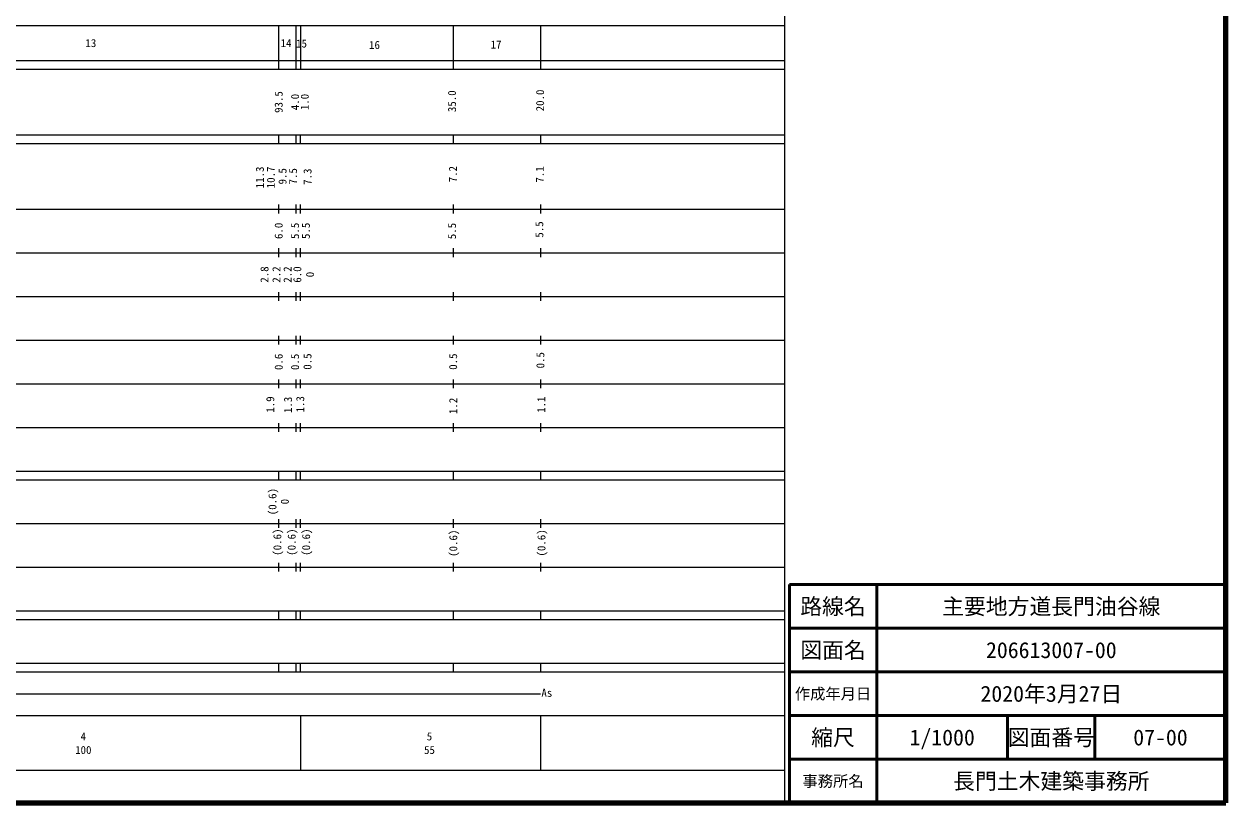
# Model space of a CAD drawing. Units: millimetres on the paper, enlarged 1000 times. Extents: x 40000 to 1265981, y 20000 to 380000.
# Drawn here: x 404714 to 680000, y 20000 to 198357 of the extents above; entities that cross this region are included whole.
import ezdxf
from ezdxf.enums import TextEntityAlignment as Align

# ---------------------------------------------------------------- set-up
doc = ezdxf.new("R2010")
doc.units = ezdxf.units.MM
doc.header["$LTSCALE"] = 1000
for name, color, linetype, lineweight in [('M-TTL', 2, 'Continuous', 140), ('M-TTL-BAND', 7, 'Continuous', 25), ('M-TTL-FRAM', 2, 'Continuous', 50), ('M-TTL-LINE', 7, 'Continuous', 50), ('M-TTL-TXT', 7, 'Continuous', 13)]:
    doc.layers.add(name, color=color, linetype=linetype, lineweight=lineweight)
doc.styles.add('ＭＳ ゴシック', font='')
doc.styles.get('ＭＳ ゴシック').set_extended_font_data('MS Gothic')

msp = doc.modelspace()

# ---------------------------------------------------------------- linework, layer by layer
at = {"layer": 'M-TTL'}
for p, q in [((680000, 20000), (680000, 380000)), ((40000, 20000), (680000, 20000))]:
    msp.add_line(p, q, dxfattribs=at)
at = {"layer": 'M-TTL-BAND'}
for p, q in [((579000, 20000), (579000, 370000)), ((68000, 198000), (579000, 198000)), ((463000, 198000), (463000, 188000)), ((467000, 198000), (467000, 190000)), ((468000, 198000), (468000, 188000)), ((503000, 198000), (503000, 190000)), ((523000, 198000), (523000, 190000)), ((40000, 190000), (579000, 190000)), ((467000, 190000), (467000, 188000)), ((503000, 190000), (503000, 188000)), ((523000, 190000), (523000, 188000)), ((40000, 188000), (579000, 188000)), ((40000, 173000), (579000, 173000)), ((40000, 171000), (579000, 171000)), ((463000, 173000), (463000, 171000)), ((467000, 173000), (467000, 171000)), ((468000, 171000), (468000, 173000)), ((503000, 173000), (503000, 171000)), ((523000, 173000), (523000, 171000)), ((463000, 157000), (463000, 155000)), ((467000, 157000), (467000, 156000)), ((468000, 155000), (468000, 157000)), ((503000, 157000), (503000, 156000)), ((523000, 157000), (523000, 156000)), ((40000, 156000), (579000, 156000)), ((467000, 156000), (467000, 155000)), ((503000, 156000), (503000, 155000)), ((523000, 156000), (523000, 155000)), ((46000, 146000), (579000, 146000)), ((463000, 147000), (463000, 145000)), ((467000, 147000), (467000, 146000)), ((467000, 146000), (467000, 145000)), ((468000, 145000), (468000, 147000)), ((503000, 147000), (503000, 146000)), ((503000, 146000), (503000, 145000)), ((523000, 147000), (523000, 146000)), ((523000, 146000), (523000, 145000)), ((52000, 136000), (579000, 136000)), ((463000, 137000), (463000, 135000)), ((467000, 137000), (467000, 136000)), ((467000, 136000), (467000, 135000)), ((468000, 135000), (468000, 137000)), ((503000, 137000), (503000, 136000)), ((503000, 136000), (503000, 135000)), ((523000, 137000), (523000, 136000)), ((523000, 136000), (523000, 135000)), ((463000, 127000), (463000, 125000)), ((467000, 127000), (467000, 126000)), ((468000, 125000), (468000, 127000)), ((503000, 127000), (503000, 126000)), ((523000, 127000), (523000, 126000)), ((46000, 126000), (579000, 126000)), ((467000, 126000), (467000, 125000)), ((503000, 126000), (503000, 125000)), ((523000, 126000), (523000, 125000)), ((52000, 116000), (579000, 116000)), ((463000, 117000), (463000, 115000)), ((467000, 117000), (467000, 116000)), ((467000, 116000), (467000, 115000)), ((468000, 115000), (468000, 117000)), ((503000, 117000), (503000, 116000)), ((503000, 116000), (503000, 115000)), ((523000, 117000), (523000, 116000)), ((523000, 116000), (523000, 115000)), ((46000, 106000), (579000, 106000)), ((463000, 107000), (463000, 105000)), ((467000, 107000), (467000, 106000)), ((467000, 106000), (467000, 105000)), ((468000, 105000), (468000, 107000)), ((503000, 107000), (503000, 106000)), ((503000, 106000), (503000, 105000)), ((523000, 107000), (523000, 106000)), ((523000, 106000), (523000, 105000)), ((40000, 96000), (579000, 96000)), ((40000, 94000), (579000, 94000)), ((463000, 96000), (463000, 94000)), ((467000, 96000), (467000, 94000)), ((468000, 94000), (468000, 96000)), ((503000, 96000), (503000, 94000)), ((523000, 96000), (523000, 94000)), ((49000, 84000), (579000, 84000)), ((463000, 85000), (463000, 83000)), ((467000, 85000), (467000, 84000)), ((467000, 84000), (467000, 83000)), ((468000, 83000), (468000, 85000)), ((503000, 85000), (503000, 84000)), ((503000, 84000), (503000, 83000)), ((523000, 85000), (523000, 84000)), ((523000, 84000), (523000, 83000)), ((463000, 75000), (463000, 73000)), ((467000, 75000), (467000, 74000)), ((468000, 73000), (468000, 75000)), ((503000, 75000), (503000, 74000)), ((523000, 75000), (523000, 74000)), ((40000, 74000), (579000, 74000)), ((467000, 74000), (467000, 73000)), ((503000, 74000), (503000, 73000)), ((523000, 74000), (523000, 73000)), ((40000, 64000), (579000, 64000)), ((463000, 64000), (463000, 62000)), ((467000, 64000), (467000, 62000)), ((468000, 62000), (468000, 64000)), ((503000, 64000), (503000, 62000)), ((523000, 64000), (523000, 62000)), ((40000, 62000), (579000, 62000)), ((40000, 52000), (579000, 52000)), ((40000, 50000), (579000, 50000)), ((463000, 52000), (463000, 50000)), ((467000, 52000), (467000, 50000)), ((468000, 50000), (468000, 52000)), ((503000, 52000), (503000, 50000)), ((523000, 52000), (523000, 50000)), ((68000, 45000), (523000, 45000)), ((40000, 40000), (579000, 40000)), ((468000, 40000), (468000, 27500)), ((523000, 40000), (523000, 27500)), ((68000, 27500), (579000, 27500))]:
    msp.add_line(p, q, dxfattribs=at)
at = {"layer": 'M-TTL-FRAM'}
for p, q in [((680000, 70000), (580000, 70000)), ((580000, 70000), (580000, 20000))]:
    msp.add_line(p, q, dxfattribs=at)
at = {"layer": 'M-TTL-LINE'}
for p, q in [((600000, 70000), (600000, 20000)), ((680000, 60000), (580000, 60000)), ((680000, 50000), (580000, 50000)), ((680000, 40000), (580000, 40000)), ((630000, 40000), (630000, 30000)), ((650000, 40000), (650000, 30000)), ((680000, 30000), (580000, 30000))]:
    msp.add_line(p, q, dxfattribs=at)

# ---------------------------------------------------------------- texts
at = {"layer": 'M-TTL-BAND', "style": 'ＭＳ ゴシック'}
for s, p in [('13', (420019, 194000)), ('14', (464731, 194000)), ('15', (468276, 193894)), ('16', (484986, 193572)), ('17', (512819, 193650)), ('As', (524456, 45217)), ('4', (418288, 35238)), ('5', (497578, 35238)), ('100', (418288, 32131)), ('55', (497578, 32131))]:
    msp.add_text(s, height=1833, dxfattribs=at).set_placement(p, align=Align.MIDDLE_CENTER)
for s, p in [('93.5', (463027, 180500)), ('4.0', (466777, 180500)), ('1.0', (469002, 180500)), ('35.0', (502727, 180684)), ('20.0', (522904, 180861)), ('11.3', (458727, 163241)), ('10.7', (461227, 163241)), ('9.5', (463911, 163500)), ('7.5', (466320, 163500)), ('7.2', (502945, 163986)), ('7.1', (522846, 163914)), ('7.3', (469638, 163412)), ('6.0', (463027, 151000)), ('5.5', (466777, 151000)), ('5.5', (469260, 151000)), ('5.5', (502727, 150960)), ('5.5', (522727, 151314)), ('2.8', (459780, 141000)), ('2.2', (462513, 141000)), ('2.2', (465066, 141000)), ('6.0', (467295, 141000)), ('0', (470208, 141000)), ('0.6', (463027, 121000)), ('0.5', (466777, 121000)), ('0.5', (469634, 121074)), ('0.5', (502983, 121059)), ('0.5', (522963, 121374)), ('1.9', (461111, 111229)), ('1.3', (467967, 111291)), ('1.1', (523172, 111200)), ('1.3', (465165, 111145)), ('1.2', (503003, 110911)), ('(0.6)', (461606, 89000)), ('0', (464435, 89000)), ('(0.6)', (462722, 79716)), ('(0.6)', (466003, 79716)), ('(0.6)', (469310, 79716)), ('(0.6)', (503018, 79468)), ('(0.6)', (523217, 79544))]:
    msp.add_text(s, height=1833, rotation=90, dxfattribs=at).set_placement(p, align=Align.MIDDLE_CENTER)
at = {"layer": 'M-TTL-TXT', "style": 'ＭＳ ゴシック'}
for s, height, p in [('路線名', 3666, (590000, 65000)), ('主要地方道長門油谷線', 3666, (640000, 65000)), ('図面名', 3666, (590000, 55000)), ('206613007-00', 3666, (640000, 55000)), ('2020年3月27日', 3666, (640000, 45000)), ('作成年月日', 2566, (590000, 45000)), ('縮尺', 3666, (590000, 35000)), ('1/1000', 3666, (615000, 35000)), ('図面番号', 3666, (640000, 35000)), ('07-00', 3666, (665000, 35000)), ('事務所名', 2566, (590000, 25000)), ('長門土木建築事務所', 3666, (640000, 25000))]:
    msp.add_text(s, height=height, dxfattribs=at).set_placement(p, align=Align.MIDDLE_CENTER)

doc.saveas('drawing.dxf')
